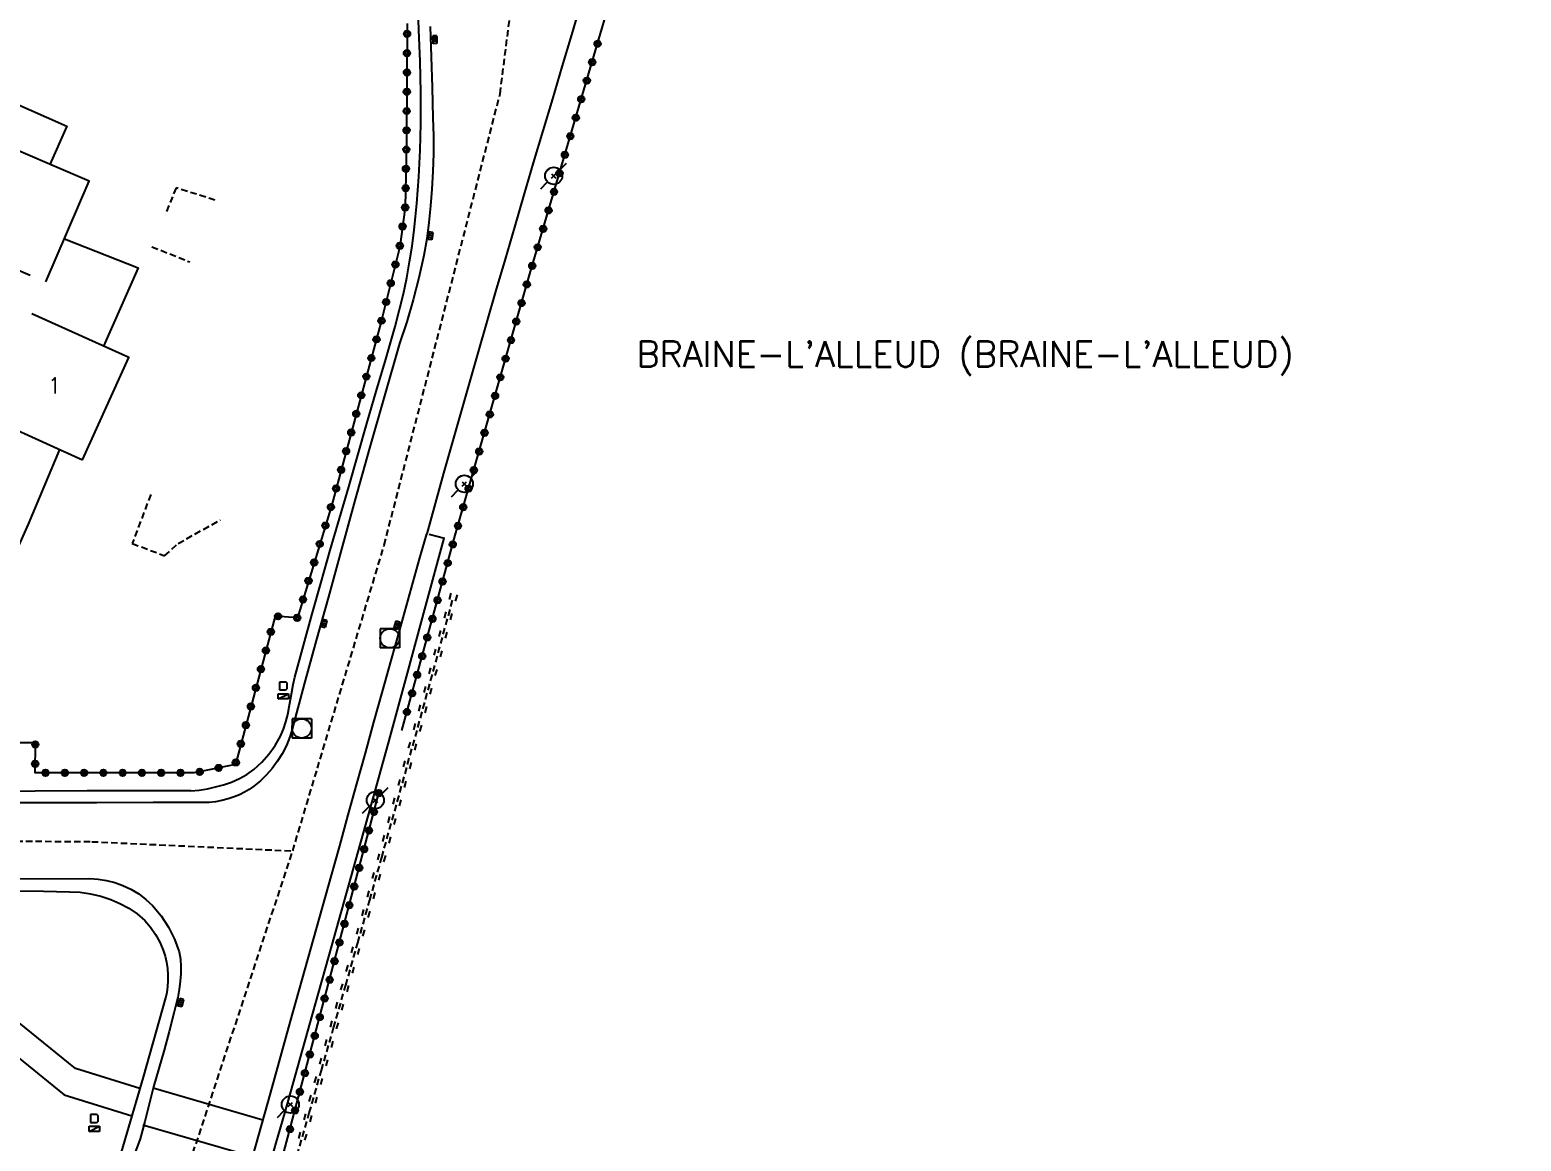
# Model space of a CAD drawing. Header units: millimetres. Extents: x 149000 to 150002, y 151999 to 153000.
# Drawn here: x 149387.1 to 149503.1, y 152201.9 to 152288.3 of the extents above; entities that cross this region are included whole.
import ezdxf
from ezdxf.enums import TextEntityAlignment as Align

# ---------------------------------------------------------------- set-up
doc = ezdxf.new("R2010")
doc.units = ezdxf.units.MM
doc.linetypes.add('DASHED', pattern=[0.75, 0.5, -0.25])
doc.layers.get('0').update_dxf_attribs({"linetype": 'CONTINUOUS'})
for name, color, linetype in [('W0001', 6, 'DASHED'), ('W0008', 7, 'CONTINUOUS'), ('W0014', 7, 'CONTINUOUS'), ('W0020', 2, 'CONTINUOUS'), ('w0101', 7, 'CONTINUOUS'), ('W0104', 1, 'CONTINUOUS'), ('W0112', 1, 'DASHED'), ('W0220', 5, 'DASHED'), ('w0323', 7, 'CONTINUOUS'), ('W0401', 7, 'CONTINUOUS'), ('W0420', 7, 'CONTINUOUS'), ('W0438', 7, 'CONTINUOUS'), ('W0473', 7, 'CONTINUOUS'), ('W0980', 7, 'CONTINUOUS'), ('W0991', 7, 'CONTINUOUS')]:
    doc.layers.add(name, color=color, linetype=linetype)
doc.styles.get("Standard").update_dxf_attribs({"font": 'romans.shx', "width": 0.85})

# ---------------------------------------------------------------- blocks, each defined once
blk = doc.blocks.new('T401')
for p, q in [((-0.3, 0.3), (0, 0.3)), ((-0.3, -0.25), (-0.3, 0.3)), ((-0.3, 0.15), (0, 0.15)), ((-0.3, 0), (0, 0)), ((0, 0.3), (0, -0.25)), ((-0.3, -0.15), (0, -0.15)), ((-0.3, -0.25), (-0.3, -0.3)), ((-0.3, -0.3), (0, -0.3)), ((0, -0.3), (0, -0.25))]:
    blk.add_line(p, q)
blk = doc.blocks.new('T420')
for p, q in [((0.75, 0.75), (-0.75, 0.75)), ((-0.75, 0.75), (-0.75, -0.75)), ((0.75, 0.75), (0.75, -0.75)), ((0.75, -0.75), (-0.75, -0.75))]:
    blk.add_line(p, q)
blk.add_ellipse((0, 0), major_axis=(-0.53, 0.53), ratio=1, start_param=3.926991, end_param=10.210176)
blk = doc.blocks.new('T473')
for p, q in [((-0.166667, 0.166667), (0.166667, -0.166667)), ((-0.166667, -0.166667), (0.166667, 0.166667)), ((0.500001, 0.500001), (1.000002, 1.000002)), ((-1.000002, -1.000002), (-0.500001, -0.500001))]:
    blk.add_line(p, q)
blk.add_ellipse((0, 0), major_axis=(0.471405, 0.471405), ratio=1, start_param=5.4977871438, end_param=11.780972451)
blk = doc.blocks.new('T438')
for p, q in [((-0.4, 0.2), (0.4, 0.2)), ((-0.4, -0.2), (-0.4, 0.2)), ((0.15, 1.1), (-0.3, 1.1)), ((-0.3, 1.1), (-0.3, 0.5)), ((-0.3, 0.5), (0.15, 0.5)), ((0.3, 0.65), (0.3, 0.95)), ((0.4, 0.2), (0.4, -0.2))]:
    blk.add_line(p, q)
at = {"flags": 128}
for points in [[(-0.4, -0.2), (0.4, 0.2)], [(0.4, -0.2), (-0.4, -0.2)]]:
    blk.add_lwpolyline(points, dxfattribs=at)
for centre, major_axis, start_param, end_param in [((0.15, 0.95), (0.106, -0.106), 0.785398, 2.356194), ((0.15, 0.65), (0.106, 0.106), 3.926991, 5.497787)]:
    blk.add_ellipse(centre, major_axis=major_axis, ratio=1, start_param=start_param, end_param=end_param)
blk = doc.blocks.new('t323o')
at = {"color": 0, "linetype": 'Continuous'}
for radius in [0.25, 0.15]:
    blk.add_circle((0, 0), radius, dxfattribs=at)
blk = doc.blocks.new('t220o')
at = {"color": 0, "linetype": 'Continuous'}
for p, q in [((-0.25, 0.25), (0.25, 0.25)), ((-0.25, -0.25), (0.25, -0.25))]:
    blk.add_line(p, q, dxfattribs=at)

msp = doc.modelspace()

# ---------------------------------------------------------------- linework, layer by layer
at = {"layer": 'W0001'}
for points in [[(149407.58, 152224.48), (149409.5, 152230.9), (149414.69, 152248.24), (149423.7, 152283.3), (149427.2, 152310.95)], [(149356.01, 152219.08), (149373.34, 152225.35), (149391.96, 152225.2), (149407.58, 152224.48)], [(149398.65, 152197.45), (149407.58, 152224.48)]]:
    msp.add_lwpolyline(points, dxfattribs=at)
at = {"layer": 'W0008'}
msp.add_lwpolyline([(149418.02, 152249.11), (149419.34, 152253.83), (149420.68, 152258.54), (149422.02, 152263.26), (149423.38, 152267.96), (149424.11, 152270.46), (149424.84, 152272.95), (149425.58, 152275.45), (149426.31, 152277.94), (149427.05, 152280.43), (149427.79, 152282.92), (149428.53, 152285.41), (149429.27, 152287.9), (149430.31, 152291.47)], dxfattribs=at)
at = {"layer": 'W0014'}
for points in [[(149399.67, 152229.16), (149400.31, 152229.21), (149400.95, 152229.31), (149401.57, 152229.45), (149402.2, 152229.61), (149402.83, 152229.83), (149403.43, 152230.1), (149404.01, 152230.43), (149404.55, 152230.82), (149405.17, 152231.38), (149405.72, 152232), (149406.21, 152232.67), (149406.62, 152233.4), (149406.86, 152233.95), (149407.05, 152234.51), (149407.19, 152235.09), (149407.3, 152235.67), (149407.4, 152236.25), (149407.5, 152236.82), (149407.61, 152237.4), (149407.74, 152237.97), (149408.41, 152240.44), (149409.09, 152242.91), (149409.79, 152245.37), (149410.5, 152247.84), (149411.21, 152250.3), (149411.93, 152252.76), (149412.64, 152255.22), (149413.34, 152257.68), (149414.07, 152260.19), (149414.83, 152262.7), (149415.55, 152265.22), (149416.18, 152267.76), (149416.44, 152269), (149416.66, 152270.24), (149416.86, 152271.48), (149417.02, 152272.73), (149417.13, 152273.76), (149417.23, 152274.79), (149417.31, 152275.82), (149417.38, 152276.86), (149417.44, 152277.89), (149417.49, 152278.93), (149417.52, 152279.96), (149417.55, 152281), (149417.55, 152283.42), (149417.49, 152285.84), (149417.39, 152288.26), (149417.31, 152290.68)], [(149418.27, 152288.54), (149418.34, 152286.17), (149418.41, 152283.81), (149418.48, 152281.44)], [(149418.48, 152281.44), (149418.52, 152280.05), (149418.52, 152278.67), (149418.48, 152277.28), (149418.4, 152275.89), (149418.3, 152274.6), (149418.17, 152273.31), (149418, 152272.03), (149417.77, 152270.75), (149417.39, 152269.02), (149416.95, 152267.29), (149416.44, 152265.59), (149415.87, 152263.9)], [(149415.87, 152263.9), (149414.71, 152259.84), (149413.56, 152255.77), (149412.42, 152251.7), (149411.29, 152247.63), (149410.35, 152244.23), (149409.41, 152240.84), (149408.48, 152237.44), (149407.56, 152234.04)], [(149403.56, 152197.38), (149404.26, 152200.02), (149405.84, 152205.64), (149407.41, 152211.25), (149408.99, 152216.87), (149410.56, 152222.49), (149411.23, 152224.89), (149411.89, 152227.29), (149412.56, 152229.69), (149413.23, 152232.09), (149413.89, 152234.48), (149414.56, 152236.88), (149415.23, 152239.28), (149415.9, 152241.67), (149416.42, 152243.53), (149416.94, 152245.39), (149417.47, 152247.25), (149418, 152249.11)], [(149419.33, 152248.78), (149417.91, 152243.54), (149416.48, 152238.3), (149415.04, 152233.06), (149413.59, 152227.82), (149412.1, 152222.47), (149410.6, 152217.12), (149409.1, 152211.77), (149407.59, 152206.42), (149406.93, 152204.1), (149406.27, 152201.79), (149405.61, 152199.48), (149404.76, 152196.84)], [(149418.19, 152249.1), (149419.39, 152248.77)], [(149407.57, 152234.03), (149407.36, 152233.34), (149407.09, 152232.67), (149406.76, 152232.03), (149406.38, 152231.42), (149405.99, 152230.88), (149405.55, 152230.39), (149405.07, 152229.93), (149404.56, 152229.51), (149404.2, 152229.26), (149403.83, 152229.04), (149403.44, 152228.84), (149403.04, 152228.68), (149402.56, 152228.52), (149402.08, 152228.39), (149401.59, 152228.3), (149401.09, 152228.24)], [(149399.67, 152229.16), (149395.63, 152229.15), (149391.6, 152229.14), (149387.56, 152229.12), (149383.53, 152229.11), (149380, 152229.1), (149376.48, 152229.09), (149372.95, 152229.08), (149369.42, 152229.09), (149367.64, 152229.11), (149365.86, 152229.13), (149364.08, 152229.17), (149362.3, 152229.21)], [(149401.09, 152228.24), (149396.72, 152228.24), (149392.36, 152228.23), (149388, 152228.23), (149383.63, 152228.23), (149378.4, 152228.23), (149373.17, 152228.24), (149367.93, 152228.25), (149362.7, 152228.26)], [(149373.24, 152222.3), (149391.8, 152222.33)], [(149391.81, 152222.33), (149392.46, 152222.29), (149393.11, 152222.19), (149393.75, 152222.03), (149394.37, 152221.8), (149395, 152221.5), (149395.61, 152221.14), (149396.17, 152220.72), (149396.69, 152220.23), (149397.35, 152219.43), (149397.92, 152218.55), (149398.39, 152217.62), (149398.74, 152216.64), (149398.86, 152216.07), (149398.89, 152215.49), (149398.88, 152214.92), (149398.84, 152214.35), (149398.76, 152213.72), (149398.64, 152213.1), (149398.49, 152212.49), (149398.35, 152211.88), (149397.98, 152210.44), (149397.58, 152209.01), (149397.16, 152207.58), (149396.76, 152206.15), (149396.41, 152204.8), (149396.08, 152203.45), (149395.71, 152202.1), (149395.24, 152200.78)], [(149370.81, 152220.94), (149389.81, 152205.52), (149395.07, 152203.9)], [(149395.7, 152206.03), (149390.7, 152207.58), (149373.84, 152221.2)], [(149373.86, 152221.2), (149375.93, 152221.28), (149378, 152221.34), (149380.08, 152221.39), (149382.15, 152221.41), (149384.17, 152221.41), (149386.19, 152221.39), (149388.21, 152221.36), (149390.23, 152221.3)], [(149390.23, 152221.3), (149391.05, 152221.27), (149391.86, 152221.16), (149392.66, 152220.97), (149393.43, 152220.71), (149394.15, 152220.4), (149394.84, 152220.03), (149395.48, 152219.59), (149396.08, 152219.07), (149396.53, 152218.55), (149396.91, 152217.99), (149397.24, 152217.39), (149397.51, 152216.77), (149397.67, 152216.31), (149397.78, 152215.83), (149397.85, 152215.34), (149397.88, 152214.86), (149397.88, 152214.4), (149397.85, 152213.94), (149397.79, 152213.49), (149397.69, 152213.05)], [(149397.69, 152213.06), (149395.95, 152206.9), (149394.24, 152201.07)]]:
    msp.add_lwpolyline(points, dxfattribs=at)
at = {"layer": 'W0020'}
for points in [[(149396.74, 152206.08), (149405.26, 152203.59)], [(149395.93, 152203.19), (149404.46, 152200.73)]]:
    msp.add_lwpolyline(points, dxfattribs=at)
at = {"layer": 'w0101'}
for points in [[(149388.4, 152268.69), (149391.76, 152276.51), (149383.88, 152279.89), (149380.53, 152272.07), (149387.18, 152269.22)], [(149391.25, 152254.87), (149394.84, 152262.81), (149387.29, 152266.22)], [(149385.06, 152257.67), (149391.25, 152254.87)]]:
    msp.add_lwpolyline(points, dxfattribs=at)
at = {"layer": 'W0104'}
for points in [[(149383.88, 152279.89), (149382.57, 152284.08), (149390.02, 152280.8), (149388.71, 152277.82)], [(149389.84, 152272.04), (149395.56, 152269.78), (149392.87, 152263.7)], [(149389.46, 152255.68), (149387.01, 152249.87), (149384.96, 152245.25)]]:
    msp.add_lwpolyline(points, dxfattribs=at)
at = {"layer": 'W0112'}
for points in [[(149401.53, 152275.04), (149398.51, 152276.01), (149397.67, 152273.92)], [(149396.63, 152271.43), (149399.58, 152270.24)], [(149396.54, 152252.18), (149395.11, 152248.36), (149397.62, 152247.42), (149398.67, 152248.37), (149401.96, 152250.2)]]:
    msp.add_lwpolyline(points, dxfattribs=at)
at = {"layer": 'W0220'}
msp.add_lwpolyline([(149400.64, 152174.87), (149402.22, 152180.53), (149403.81, 152186.19), (149405.4, 152191.85), (149407, 152197.51), (149407.93, 152200.82), (149408.87, 152204.12), (149409.81, 152207.43), (149410.76, 152210.74), (149411.7, 152214.04), (149412.64, 152217.35), (149413.57, 152220.66), (149414.5, 152223.97), (149415.91, 152229.03), (149417.31, 152234.08), (149418.7, 152239.14), (149420.07, 152244.21)], dxfattribs=at)
at = {"layer": 'w0323'}
for points in [[(149416.07, 152233.83), (149420.22, 152249.01), (149426.01, 152269.31), (149431.9, 152289.31), (149439.59, 152317.19), (149454.65, 152318.08), (149469.11, 152319.38), (149478.61, 152320.37), (149488.89, 152321.84), (149497.74, 152323.73), (149506.74, 152325.57), (149515.06, 152328.13), (149527.52, 152333.43), (149537.56, 152338.38), (149541.66, 152341.08)], [(149416.48, 152288.76), (149416.42, 152279.53), (149416.33, 152274.5), (149415.9, 152271.42), (149414.43, 152265.5), (149410.61, 152251.38), (149407.94, 152242.58)], [(149407.94, 152242.58), (149406.22, 152242.73), (149403.12, 152231.19), (149399.92, 152230.55), (149387.55, 152230.55), (149387.58, 152232.89), (149381.72, 152232.89), (149381.52, 152230.37), (149363.24, 152230.31), (149360.27, 152230.77), (149358.44, 152231.92), (149356.91, 152234.39), (149354.52, 152242.26), (149348.23, 152264.28)], [(149404.56, 152171), (149402.15, 152171.88), (149400.58, 152172.43), (149399.84, 152173.21), (149399.7, 152174.73), (149403.06, 152186.59), (149409.88, 152212.32), (149414.33, 152229.17)]]:
    msp.add_lwpolyline(points, dxfattribs=at)

# ---------------------------------------------------------------- block references
at = {"layer": 'W0220'}
for p, rotation in [((149420.07, 152244.2), 74.76757837994226), ((149419.68, 152242.75), 74.76757837994226), ((149419.28, 152241.31), 74.76757837994226), ((149418.89, 152239.86), 74.76757837994226), ((149418.49, 152238.41), 74.65844533659669), ((149418.1, 152236.96), 74.65844533659669), ((149417.7, 152235.52), 74.65844533659669), ((149417.3, 152234.07), 74.54931214704287), ((149416.9, 152232.63), 74.54931214704287), ((149416.5, 152231.18), 74.54931214704287), ((149416.1, 152229.73), 74.54931214704287), ((149415.7, 152228.29), 74.44017881172385), ((149415.3, 152226.84), 74.44017881172385), ((149414.9, 152225.4), 74.44017881172385), ((149414.5, 152223.95), 74.32935431565596), ((149414.09, 152222.51), 74.32935431565596), ((149413.69, 152221.07), 74.32935431565596), ((149413.28, 152219.62), 74.22774852872462), ((149412.87, 152218.18), 74.22774852872462), ((149412.46, 152216.73), 74.15248139169165), ((149412.05, 152215.29), 74.15248139169165), ((149411.64, 152213.85), 74.10355299652699), ((149411.23, 152212.41), 74.10355299652699), ((149410.82, 152210.96), 74.10355299652699), ((149410.41, 152209.52), 74.08558274786346), ((149410, 152208.08), 74.08558274786346), ((149409.59, 152206.64), 74.09857076640934), ((149409.18, 152205.19), 74.09857076640934), ((149408.77, 152203.75), 74.13789785320502), ((149408.36, 152202.31), 74.13789785320502)]:
    msp.add_blockref('t220o', p, dxfattribs=dict(at, rotation=rotation))
at = {"layer": 'w0323'}
for p, rotation in [((149416.47, 152287.97), 269.6709672843083), ((149431.28, 152287.2), 73.59340356702154), ((149416.46, 152286.47), 269.6709672843083), ((149430.86, 152285.76), 73.59340356702154), ((149416.46, 152284.97), 269.6709672843083), ((149430.44, 152284.33), 73.59340356702154), ((149416.45, 152283.47), 269.6709672843083), ((149430.01, 152282.89), 73.59340356702154), ((149416.44, 152281.97), 269.6709672843083), ((149429.59, 152281.45), 73.59340356702154), ((149416.43, 152280.47), 269.6709672843083), ((149429.16, 152280.01), 73.59340356702154), ((149416.41, 152278.97), 268.8943492376339), ((149428.74, 152278.57), 73.59340356702154), ((149416.38, 152277.47), 268.8943492376339), ((149428.32, 152277.13), 73.59340356702154), ((149416.36, 152275.97), 268.8943492376339), ((149427.89, 152275.69), 73.59340356702154), ((149416.32, 152274.47), 262.0938505569344), ((149427.47, 152274.25), 73.59340356702154), ((149416.12, 152272.99), 262.0938505569344), ((149427.05, 152272.81), 73.59340356702154), ((149415.91, 152271.5), 262.0938505569344), ((149426.62, 152271.38), 73.59340356702154), ((149415.56, 152270.04), 256.0777143345875), ((149426.2, 152269.94), 73.59340356702154), ((149415.2, 152268.59), 256.0777143345875), ((149425.78, 152268.5), 74.06355202066698), ((149414.84, 152267.13), 256.0777143345875), ((149425.37, 152267.05), 74.06355202066698), ((149414.48, 152265.68), 256.0777143345875), ((149424.96, 152265.61), 74.06355202066698), ((149414.09, 152264.23), 254.8407331888061), ((149424.55, 152264.17), 74.06355202066698), ((149413.69, 152262.78), 254.8407331888061), ((149424.13, 152262.73), 74.06355202066698), ((149413.3, 152261.33), 254.8407331888061), ((149423.72, 152261.28), 74.06355202066698), ((149412.91, 152259.88), 254.8407331888061), ((149423.31, 152259.84), 74.06355202066698), ((149412.52, 152258.44), 254.8407331888061), ((149422.9, 152258.4), 74.06355202066698), ((149412.13, 152256.99), 254.8407331888061), ((149422.49, 152256.96), 74.06355202066698), ((149411.73, 152255.54), 254.8407331888061), ((149422.08, 152255.51), 74.06355202066698), ((149411.34, 152254.09), 254.8407331888061), ((149421.66, 152254.07), 74.06355202066698), ((149410.95, 152252.64), 254.8407331888061), ((149421.25, 152252.63), 74.06355202066698), ((149410.55, 152251.2), 253.1598584272103), ((149420.84, 152251.19), 74.06355202066698), ((149410.12, 152249.76), 253.1598584272103), ((149420.43, 152249.74), 74.06355202066698), ((149409.68, 152248.33), 253.1598584272103), ((149420.02, 152248.3), 74.69729902114462), ((149409.25, 152246.89), 253.1598584272103), ((149419.63, 152246.85), 74.69729902114462), ((149408.81, 152245.46), 253.1598584272103), ((149419.23, 152245.41), 74.69729902114462), ((149408.38, 152244.02), 253.1598584272103), ((149418.84, 152243.96), 74.69729902114462), ((149406.44, 152242.71), 175.1046693337719), ((149405.88, 152241.5), 254.985818088443), ((149407.93, 152242.59), 175.1046693337719), ((149418.44, 152242.51), 74.69729902114462), ((149418.04, 152241.07), 74.69729902114462), ((149405.5, 152240.05), 254.985818088443), ((149417.65, 152239.62), 74.69729902114462), ((149405.11, 152238.6), 254.985818088443), ((149417.25, 152238.17), 74.69729902114462), ((149404.72, 152237.15), 254.985818088443), ((149404.33, 152235.7), 254.985818088443), ((149416.86, 152236.73), 74.69729902114462), ((149416.46, 152235.28), 74.69729902114462), ((149403.94, 152234.25), 254.985818088443), ((149387.57, 152232.75), 89.51030440641401), ((149403.55, 152232.8), 254.985818088443), ((149387.56, 152231.25), 89.51030440641401), ((149403.16, 152231.36), 254.985818088443), ((149388.36, 152230.55), 179.9907340861324), ((149389.86, 152230.55), 179.9907340861324), ((149391.36, 152230.55), 179.9907340861324), ((149392.86, 152230.55), 179.9907340861324), ((149394.36, 152230.55), 179.9907340861324), ((149395.86, 152230.55), 179.9907340861324), ((149397.36, 152230.55), 179.9907340861324), ((149398.86, 152230.55), 179.9907340861324), ((149400.35, 152230.63), 191.3857113855356), ((149401.82, 152230.93), 191.3857113855356), ((149414.28, 152228.97), 75.18482876982007), ((149413.9, 152227.52), 75.18482876982007), ((149413.51, 152226.07), 75.18482876982007), ((149413.13, 152224.62), 75.18482876982007), ((149412.75, 152223.17), 75.18482876982007), ((149412.36, 152221.72), 75.18482876982007), ((149411.98, 152220.27), 75.18482876982007), ((149411.6, 152218.82), 75.18482876982007), ((149411.21, 152217.37), 75.18482876982007), ((149410.83, 152215.92), 75.18482876982007), ((149410.45, 152214.47), 75.18482876982007), ((149410.06, 152213.02), 75.18482876982007), ((149409.68, 152211.57), 75.16048754046808), ((149409.29, 152210.12), 75.16048754046808), ((149408.91, 152208.67), 75.16048754046808), ((149408.53, 152207.22), 75.16048754046808), ((149408.14, 152205.77), 75.16048754046808), ((149407.76, 152204.32), 75.16048754046808), ((149407.37, 152202.87), 75.16048754046808)]:
    msp.add_blockref('t323o', p, dxfattribs=dict(at, rotation=rotation))
at = {"layer": 'W0401'}
for p, rotation in [((149418.48, 152287.5), 181.5949261245117), ((149418.14, 152272.29), 171.7121478295018), ((149409.88, 152242.18), 164.6198433199007), ((149415.83, 152241.99), 344.3379117802972), ((149398.73, 152212.72), 166.4337093370243)]:
    msp.add_blockref('T401', p, dxfattribs=dict(at, rotation=rotation))
at = {"layer": 'W0420'}
for p in [(149415.13, 152241), (149408.28, 152234)]:
    msp.add_blockref('T420', p, dxfattribs=at)
at = {"layer": 'W0438'}
for p in [(149406.85, 152236.5), (149392.16, 152202.89)]:
    msp.add_blockref('T438', p, dxfattribs=at)
at = {"layer": 'W0473'}
for p in [(149427.87, 152276.93), (149420.92, 152253), (149414, 152228.42), (149407.4, 152204.78)]:
    msp.add_blockref('T473', p, dxfattribs=at)

# ---------------------------------------------------------------- texts
at = {"layer": 'W0980'}
msp.add_text("BRAINE-L'ALLEUD (BRAINE-L'ALLEUD)", height=2, dxfattribs=at).set_placement((149459.84, 152262.95), align=Align.MIDDLE)
at = {"layer": 'W0991'}
msp.add_text('1', height=1.25, dxfattribs=at).set_placement((149389.07, 152260.64), align=Align.MIDDLE_CENTER)

doc.saveas('drawing.dxf')
